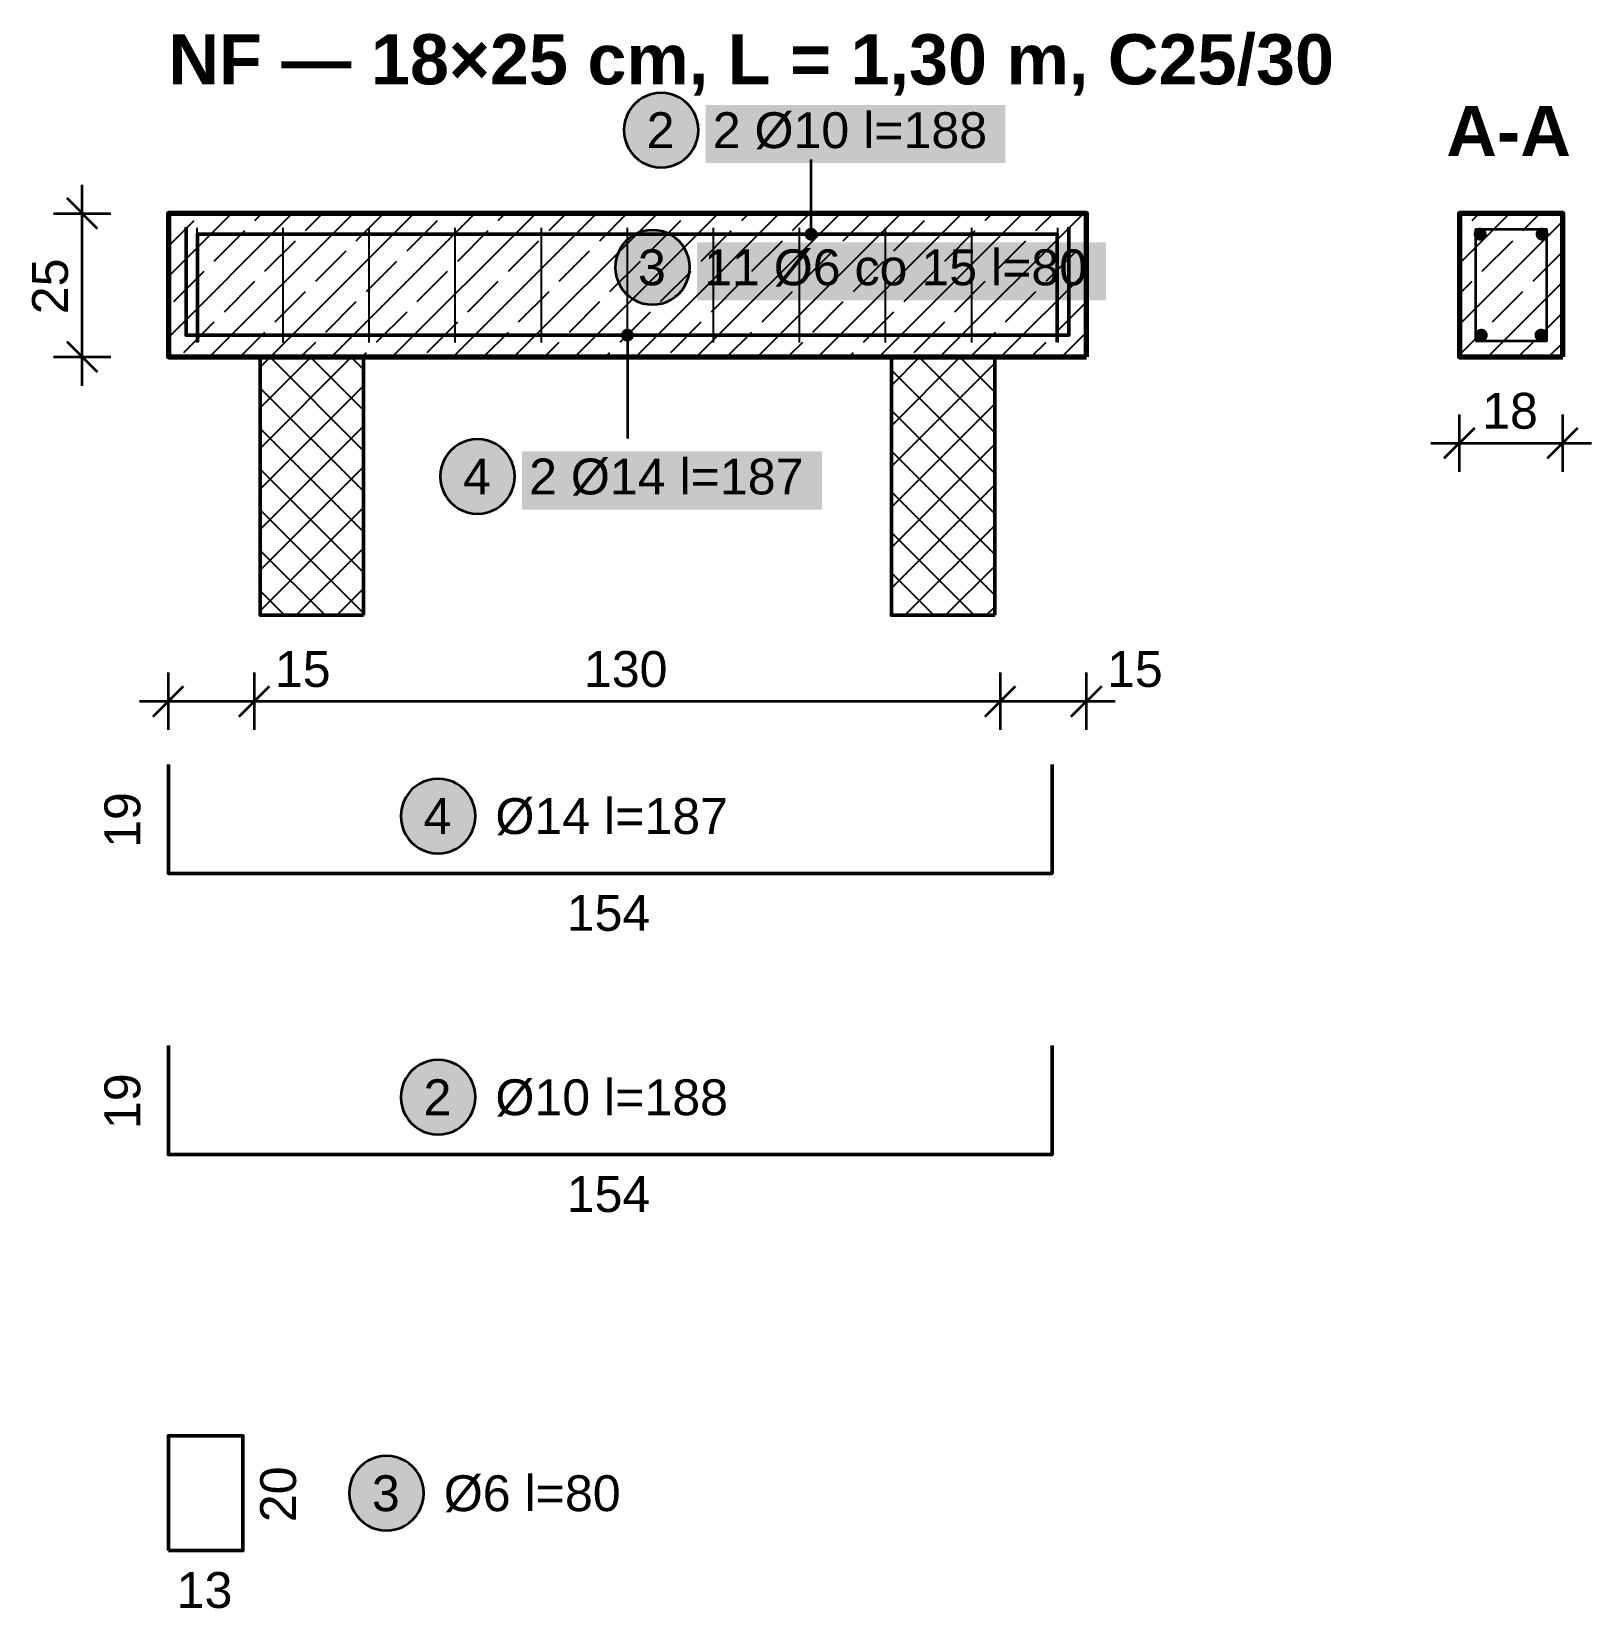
# Model space of a CAD drawing. Header units: metres. Extents: x 0.06 to 6.51, y -9.22 to -0.06.
# Drawn here: x 3.792 to 6.51, y -9.216 to -6.468 of the extents above; entities that cross this region are included whole.
import ezdxf

# ---------------------------------------------------------------- set-up
doc = ezdxf.new("R2010")
doc.units = ezdxf.units.M
for name, color, linetype, lineweight in [('A-KRESKOWANIE', 8, 'Continuous', 18), ('A-MASKA', 7, 'Continuous', 18), ('A-OPISY', 2, 'Continuous', 25), ('K-KONSTR', 7, 'Continuous', 50), ('K-WYMIARY', 1, 'Continuous', 25), ('K-ZBROJENIE', 1, 'Continuous', 100), ('K-ZBROJENIE-OPIS', 2, 'Continuous', 25)]:
    doc.layers.add(name, color=color, linetype=linetype, lineweight=lineweight)
doc.styles.add('PL_ARIAL', font='arial.ttf')
doc.styles.add('PL_ARIAL_B', font='arialbd.ttf')

msp = doc.modelspace()

# ---------------------------------------------------------------- hatches: boundary and pattern name
at = {"layer": 'A-MASKA', "true_color": 0xffffff}
for points in [[(4.9662, -6.6972), (5.4888, -6.6972), (5.4888, -6.596), (4.9662, -6.596)], [(4.9512, -6.9363), (5.6638, -6.9363), (5.6638, -6.835), (4.9512, -6.835)], [(4.6462, -7.3008), (5.1688, -7.3008), (5.1688, -7.1995), (4.6462, -7.1995)]]:
    msp.add_hatch(color=7, dxfattribs=at).paths.add_polyline_path(points)
at = {"layer": 'K-ZBROJENIE', "true_color": 0x000000}
for points in [[(6.3273, -6.821), (6.3272, -6.8221), (6.327, -6.8232), (6.3268, -6.8243), (6.3264, -6.8253), (6.3259, -6.8263), (6.3254, -6.8273), (6.3247, -6.8281), (6.324, -6.829), (6.3231, -6.8297), (6.3223, -6.8304), (6.3213, -6.8309), (6.3203, -6.8314), (6.3193, -6.8318), (6.3182, -6.832), (6.3171, -6.8322), (6.316, -6.8323), (6.3149, -6.8322), (6.3138, -6.832), (6.3127, -6.8318), (6.3117, -6.8314), (6.3107, -6.8309), (6.3097, -6.8304), (6.3089, -6.8297), (6.308, -6.829), (6.3073, -6.8281), (6.3066, -6.8273), (6.3061, -6.8263), (6.3056, -6.8253), (6.3052, -6.8243), (6.305, -6.8232), (6.3048, -6.8221), (6.3047, -6.821), (6.3048, -6.8199), (6.305, -6.8188), (6.3052, -6.8177), (6.3056, -6.8167), (6.3061, -6.8157), (6.3066, -6.8147), (6.3073, -6.8139), (6.308, -6.813), (6.3089, -6.8123), (6.3097, -6.8116), (6.3107, -6.8111), (6.3117, -6.8106), (6.3127, -6.8102), (6.3138, -6.81), (6.3149, -6.8098), (6.316, -6.8097), (6.3171, -6.8098), (6.3182, -6.81), (6.3193, -6.8102), (6.3203, -6.8106), (6.3213, -6.8111), (6.3223, -6.8116), (6.3231, -6.8123), (6.324, -6.813), (6.3247, -6.8139), (6.3254, -6.8147), (6.3259, -6.8157), (6.3264, -6.8167), (6.3268, -6.8177), (6.327, -6.8188), (6.3272, -6.8199)], [(6.4353, -6.821), (6.4352, -6.8221), (6.435, -6.8232), (6.4348, -6.8243), (6.4344, -6.8253), (6.4339, -6.8263), (6.4334, -6.8273), (6.4327, -6.8281), (6.432, -6.829), (6.4311, -6.8297), (6.4303, -6.8304), (6.4293, -6.8309), (6.4283, -6.8314), (6.4273, -6.8318), (6.4262, -6.832), (6.4251, -6.8322), (6.424, -6.8323), (6.4229, -6.8322), (6.4218, -6.832), (6.4207, -6.8318), (6.4197, -6.8314), (6.4187, -6.8309), (6.4177, -6.8304), (6.4169, -6.8297), (6.416, -6.829), (6.4153, -6.8281), (6.4146, -6.8273), (6.4141, -6.8263), (6.4136, -6.8253), (6.4132, -6.8243), (6.413, -6.8232), (6.4128, -6.8221), (6.4127, -6.821), (6.4128, -6.8199), (6.413, -6.8188), (6.4132, -6.8177), (6.4136, -6.8167), (6.4141, -6.8157), (6.4146, -6.8147), (6.4153, -6.8139), (6.416, -6.813), (6.4169, -6.8123), (6.4177, -6.8116), (6.4187, -6.8111), (6.4197, -6.8106), (6.4207, -6.8102), (6.4218, -6.81), (6.4229, -6.8098), (6.424, -6.8097), (6.4251, -6.8098), (6.4262, -6.81), (6.4273, -6.8102), (6.4283, -6.8106), (6.4293, -6.8111), (6.4303, -6.8116), (6.4311, -6.8123), (6.432, -6.813), (6.4327, -6.8139), (6.4334, -6.8147), (6.4339, -6.8157), (6.4344, -6.8167), (6.4348, -6.8177), (6.435, -6.8188), (6.4352, -6.8199)], [(6.3293, -6.997), (6.3292, -6.9981), (6.329, -6.9992), (6.3288, -7.0003), (6.3284, -7.0013), (6.3279, -7.0023), (6.3274, -7.0033), (6.3267, -7.0041), (6.326, -7.005), (6.3251, -7.0057), (6.3243, -7.0064), (6.3233, -7.0069), (6.3223, -7.0074), (6.3213, -7.0078), (6.3202, -7.008), (6.3191, -7.0082), (6.318, -7.0083), (6.3169, -7.0082), (6.3158, -7.008), (6.3147, -7.0078), (6.3137, -7.0074), (6.3127, -7.0069), (6.3117, -7.0064), (6.3109, -7.0057), (6.31, -7.005), (6.3093, -7.0041), (6.3086, -7.0033), (6.3081, -7.0023), (6.3076, -7.0013), (6.3072, -7.0003), (6.307, -6.9992), (6.3068, -6.9981), (6.3067, -6.997), (6.3068, -6.9959), (6.307, -6.9948), (6.3072, -6.9937), (6.3076, -6.9927), (6.3081, -6.9917), (6.3086, -6.9907), (6.3093, -6.9899), (6.31, -6.989), (6.3109, -6.9883), (6.3117, -6.9876), (6.3127, -6.9871), (6.3137, -6.9866), (6.3147, -6.9862), (6.3158, -6.986), (6.3169, -6.9858), (6.318, -6.9858), (6.3191, -6.9858), (6.3202, -6.986), (6.3213, -6.9862), (6.3223, -6.9866), (6.3233, -6.9871), (6.3243, -6.9876), (6.3251, -6.9883), (6.326, -6.989), (6.3267, -6.9899), (6.3274, -6.9907), (6.3279, -6.9917), (6.3284, -6.9927), (6.3288, -6.9937), (6.329, -6.9948), (6.3292, -6.9959)], [(6.4333, -6.997), (6.4332, -6.9981), (6.433, -6.9992), (6.4328, -7.0003), (6.4324, -7.0013), (6.4319, -7.0023), (6.4314, -7.0033), (6.4307, -7.0041), (6.43, -7.005), (6.4291, -7.0057), (6.4283, -7.0064), (6.4273, -7.0069), (6.4263, -7.0074), (6.4253, -7.0078), (6.4242, -7.008), (6.4231, -7.0082), (6.422, -7.0083), (6.4209, -7.0082), (6.4198, -7.008), (6.4187, -7.0078), (6.4177, -7.0074), (6.4167, -7.0069), (6.4157, -7.0064), (6.4149, -7.0057), (6.414, -7.005), (6.4133, -7.0041), (6.4126, -7.0033), (6.4121, -7.0023), (6.4116, -7.0013), (6.4112, -7.0003), (6.411, -6.9992), (6.4108, -6.9981), (6.4108, -6.997), (6.4108, -6.9959), (6.411, -6.9948), (6.4112, -6.9937), (6.4116, -6.9927), (6.4121, -6.9917), (6.4126, -6.9907), (6.4133, -6.9899), (6.414, -6.989), (6.4149, -6.9883), (6.4157, -6.9876), (6.4167, -6.9871), (6.4177, -6.9866), (6.4187, -6.9862), (6.4198, -6.986), (6.4209, -6.9858), (6.422, -6.9858), (6.4231, -6.9858), (6.4242, -6.986), (6.4253, -6.9862), (6.4263, -6.9866), (6.4273, -6.9871), (6.4283, -6.9876), (6.4291, -6.9883), (6.43, -6.989), (6.4307, -6.9899), (6.4314, -6.9907), (6.4319, -6.9917), (6.4324, -6.9927), (6.4328, -6.9937), (6.433, -6.9948), (6.4332, -6.9959)]]:
    msp.add_hatch(color=7, dxfattribs=at).paths.add_polyline_path(points)
at = {"layer": 'K-ZBROJENIE-OPIS', "true_color": 0xffffff}
for points in [[(4.9537, -6.6397), (4.9532, -6.6313), (4.9515, -6.6229), (4.9488, -6.6149), (4.945, -6.6072), (4.9403, -6.6002), (4.9347, -6.5938), (4.9283, -6.5882), (4.9212, -6.5835), (4.9136, -6.5797), (4.9056, -6.577), (4.8972, -6.5753), (4.8887, -6.5747), (4.8803, -6.5753), (4.8719, -6.577), (4.8639, -6.5797), (4.8562, -6.5835), (4.8492, -6.5882), (4.8428, -6.5938), (4.8372, -6.6002), (4.8325, -6.6072), (4.8287, -6.6149), (4.826, -6.6229), (4.8243, -6.6313), (4.8237, -6.6397), (4.8243, -6.6482), (4.826, -6.6566), (4.8287, -6.6646), (4.8325, -6.6722), (4.8372, -6.6793), (4.8428, -6.6857), (4.8492, -6.6913), (4.8562, -6.696), (4.8639, -6.6998), (4.8719, -6.7025), (4.8803, -6.7042), (4.8887, -6.7047), (4.8972, -6.7042), (4.9056, -6.7025), (4.9136, -6.6998), (4.9212, -6.696), (4.9283, -6.6913), (4.9347, -6.6857), (4.9403, -6.6793), (4.945, -6.6722), (4.9488, -6.6646), (4.9515, -6.6566), (4.9532, -6.6482)], [(4.9387, -6.8788), (4.9381, -6.8703), (4.9364, -6.8619), (4.9337, -6.8539), (4.9299, -6.8463), (4.9252, -6.8392), (4.9196, -6.8328), (4.9132, -6.8272), (4.9062, -6.8225), (4.8985, -6.8187), (4.8905, -6.816), (4.8821, -6.8143), (4.8737, -6.8137), (4.8652, -6.8143), (4.8568, -6.816), (4.8488, -6.8187), (4.8412, -6.8225), (4.8341, -6.8272), (4.8277, -6.8328), (4.8221, -6.8392), (4.8174, -6.8463), (4.8136, -6.8539), (4.8109, -6.8619), (4.8092, -6.8703), (4.8087, -6.8788), (4.8092, -6.8872), (4.8109, -6.8956), (4.8136, -6.9036), (4.8174, -6.9112), (4.8221, -6.9183), (4.8277, -6.9247), (4.8341, -6.9303), (4.8412, -6.935), (4.8488, -6.9388), (4.8568, -6.9415), (4.8652, -6.9432), (4.8737, -6.9438), (4.8821, -6.9432), (4.8905, -6.9415), (4.8985, -6.9388), (4.9062, -6.935), (4.9132, -6.9303), (4.9196, -6.9247), (4.9252, -6.9183), (4.9299, -6.9112), (4.9337, -6.9036), (4.9364, -6.8956), (4.9381, -6.8872)], [(4.6337, -7.2433), (4.6332, -7.2348), (4.6315, -7.2264), (4.6288, -7.2184), (4.625, -7.2108), (4.6203, -7.2037), (4.6147, -7.1973), (4.6083, -7.1917), (4.6012, -7.187), (4.5936, -7.1832), (4.5856, -7.1805), (4.5772, -7.1788), (4.5687, -7.1783), (4.5603, -7.1788), (4.5519, -7.1805), (4.5439, -7.1832), (4.5362, -7.187), (4.5292, -7.1917), (4.5228, -7.1973), (4.5172, -7.2037), (4.5125, -7.2108), (4.5087, -7.2184), (4.506, -7.2264), (4.5043, -7.2348), (4.5037, -7.2433), (4.5043, -7.2517), (4.506, -7.2601), (4.5087, -7.2681), (4.5125, -7.2758), (4.5172, -7.2828), (4.5228, -7.2892), (4.5292, -7.2948), (4.5362, -7.2995), (4.5439, -7.3033), (4.5519, -7.306), (4.5603, -7.3077), (4.5687, -7.3083), (4.5772, -7.3077), (4.5856, -7.306), (4.5936, -7.3033), (4.6012, -7.2995), (4.6083, -7.2948), (4.6147, -7.2892), (4.6203, -7.2828), (4.625, -7.2758), (4.6288, -7.2681), (4.6315, -7.2601), (4.6332, -7.2517)], [(4.565, -7.835), (4.5644, -7.8265), (4.5628, -7.8182), (4.5601, -7.8101), (4.5563, -7.8025), (4.5516, -7.7954), (4.546, -7.789), (4.5396, -7.7834), (4.5325, -7.7787), (4.5249, -7.7749), (4.5168, -7.7722), (4.5085, -7.7706), (4.5, -7.77), (4.4915, -7.7706), (4.4832, -7.7722), (4.4751, -7.7749), (4.4675, -7.7787), (4.4604, -7.7834), (4.454, -7.789), (4.4484, -7.7954), (4.4437, -7.8025), (4.4399, -7.8101), (4.4372, -7.8182), (4.4356, -7.8265), (4.435, -7.835), (4.4356, -7.8435), (4.4372, -7.8518), (4.4399, -7.8599), (4.4437, -7.8675), (4.4484, -7.8746), (4.454, -7.881), (4.4604, -7.8866), (4.4675, -7.8913), (4.4751, -7.8951), (4.4832, -7.8978), (4.4915, -7.8994), (4.5, -7.9), (4.5085, -7.8994), (4.5168, -7.8978), (4.5249, -7.8951), (4.5325, -7.8913), (4.5396, -7.8866), (4.546, -7.881), (4.5516, -7.8746), (4.5563, -7.8675), (4.5601, -7.8599), (4.5628, -7.8518), (4.5644, -7.8435)], [(4.565, -8.325), (4.5644, -8.3165), (4.5628, -8.3082), (4.5601, -8.3001), (4.5563, -8.2925), (4.5516, -8.2854), (4.546, -8.279), (4.5396, -8.2734), (4.5325, -8.2687), (4.5249, -8.2649), (4.5168, -8.2622), (4.5085, -8.2606), (4.5, -8.26), (4.4915, -8.2606), (4.4832, -8.2622), (4.4751, -8.2649), (4.4675, -8.2687), (4.4604, -8.2734), (4.454, -8.279), (4.4484, -8.2854), (4.4437, -8.2925), (4.4399, -8.3001), (4.4372, -8.3082), (4.4356, -8.3165), (4.435, -8.325), (4.4356, -8.3335), (4.4372, -8.3418), (4.4399, -8.3499), (4.4437, -8.3575), (4.4484, -8.3646), (4.454, -8.371), (4.4604, -8.3766), (4.4675, -8.3813), (4.4751, -8.3851), (4.4832, -8.3878), (4.4915, -8.3894), (4.5, -8.39), (4.5085, -8.3894), (4.5168, -8.3878), (4.5249, -8.3851), (4.5325, -8.3813), (4.5396, -8.3766), (4.546, -8.371), (4.5516, -8.3646), (4.5563, -8.3575), (4.5601, -8.3499), (4.5628, -8.3418), (4.5644, -8.3335)], [(4.475, -9.015), (4.4744, -9.0065), (4.4728, -8.9982), (4.4701, -8.9901), (4.4663, -8.9825), (4.4616, -8.9754), (4.456, -8.969), (4.4496, -8.9634), (4.4425, -8.9587), (4.4349, -8.9549), (4.4268, -8.9522), (4.4185, -8.9506), (4.41, -8.95), (4.4015, -8.9506), (4.3932, -8.9522), (4.3851, -8.9549), (4.3775, -8.9587), (4.3704, -8.9634), (4.364, -8.969), (4.3584, -8.9754), (4.3537, -8.9825), (4.3499, -8.9901), (4.3472, -8.9982), (4.3456, -9.0065), (4.345, -9.015), (4.3456, -9.0235), (4.3472, -9.0318), (4.3499, -9.0399), (4.3537, -9.0475), (4.3584, -9.0546), (4.364, -9.061), (4.3704, -9.0666), (4.3775, -9.0713), (4.3851, -9.0751), (4.3932, -9.0778), (4.4015, -9.0794), (4.41, -9.08), (4.4185, -9.0794), (4.4268, -9.0778), (4.4349, -9.0751), (4.4425, -9.0713), (4.4496, -9.0666), (4.456, -9.061), (4.4616, -9.0546), (4.4663, -9.0475), (4.4701, -9.0399), (4.4728, -9.0318), (4.4744, -9.0235)]]:
    msp.add_hatch(color=7, dxfattribs=at).paths.add_polyline_path(points)
at = {"layer": 'K-ZBROJENIE-OPIS', "true_color": 0x000000}
for points in [[(5.1613, -6.821), (5.1609, -6.8181), (5.1597, -6.8154), (5.158, -6.813), (5.1556, -6.8113), (5.1529, -6.8101), (5.15, -6.8097), (5.1471, -6.8101), (5.1444, -6.8113), (5.142, -6.813), (5.1403, -6.8154), (5.1391, -6.8181), (5.1387, -6.821), (5.1391, -6.8239), (5.1403, -6.8266), (5.142, -6.829), (5.1444, -6.8307), (5.1471, -6.8319), (5.15, -6.8323), (5.1529, -6.8319), (5.1556, -6.8307), (5.158, -6.829), (5.1597, -6.8266), (5.1609, -6.8239)], [(4.8413, -6.997), (4.8409, -6.9941), (4.8397, -6.9914), (4.838, -6.989), (4.8356, -6.9873), (4.8329, -6.9861), (4.83, -6.9858), (4.8271, -6.9861), (4.8244, -6.9873), (4.822, -6.989), (4.8203, -6.9914), (4.8191, -6.9941), (4.8187, -6.997), (4.8191, -6.9999), (4.8203, -7.0026), (4.822, -7.005), (4.8244, -7.0067), (4.8271, -7.0079), (4.83, -7.0083), (4.8329, -7.0079), (4.8356, -7.0067), (4.838, -7.005), (4.8397, -7.0026), (4.8409, -6.9999)]]:
    msp.add_hatch(color=7, dxfattribs=at).paths.add_polyline_path(points)

# ---------------------------------------------------------------- linework, layer by layer
at = {"layer": 'A-KRESKOWANIE', "lineweight": 25, "ltscale": 0.025}
for points in [[(4.03, -7.0009), (4.2459, -6.785)], [(4.03, -6.8948), (4.1398, -6.785)], [(4.03, -6.7887), (4.0337, -6.785)], [(4.1019, -7.035), (4.3519, -6.785)], [(4.1808, -6.7971), (4.1928, -6.785)], [(4.208, -7.035), (4.458, -6.785)], [(4.2692, -6.8147), (4.2989, -6.785)], [(4.3141, -7.035), (4.5641, -6.785)], [(4.3575, -6.8324), (4.405, -6.785)], [(4.4201, -7.035), (4.6701, -6.785)], [(4.5262, -7.035), (4.7762, -6.785)], [(4.605, -6.7971), (4.6171, -6.785)], [(4.6323, -7.035), (4.8823, -6.785)], [(4.6934, -6.8147), (4.7232, -6.785)], [(4.7383, -7.035), (4.9883, -6.785)], [(4.7818, -6.8324), (4.8292, -6.785)], [(4.8444, -7.035), (5.0944, -6.785)], [(4.9505, -7.035), (5.2005, -6.785)], [(5.0293, -6.7971), (5.0414, -6.785)], [(5.0565, -7.035), (5.3065, -6.785)], [(5.1177, -6.8147), (5.1474, -6.785)], [(5.1626, -7.035), (5.4126, -6.785)], [(5.2061, -6.8324), (5.2535, -6.785)], [(5.2687, -7.035), (5.5187, -6.785)], [(5.3747, -7.035), (5.6247, -6.785)], [(5.4536, -6.7971), (5.4656, -6.785)], [(5.5419, -6.8147), (5.5717, -6.785)], [(6.28, -6.8722), (6.3672, -6.785)], [(6.3021, -6.7971), (6.3142, -6.785)], [(6.3905, -6.8147), (6.4202, -6.785)], [(4.03, -6.8418), (4.0747, -6.7971)], [(4.1101, -6.8678), (4.1631, -6.8147)], [(4.4459, -6.8501), (4.499, -6.7971)], [(4.5343, -6.8678), (4.5874, -6.8147)], [(4.8702, -6.8501), (4.9232, -6.7971)], [(4.9586, -6.8678), (5.0116, -6.8147)], [(5.2945, -6.8501), (5.3475, -6.7971)], [(5.3829, -6.8678), (5.4359, -6.8147)], [(6.28, -6.9783), (6.46, -6.7983)], [(6.28, -6.8192), (6.2844, -6.8147)], [(4.1984, -6.8855), (4.2515, -6.8324)], [(4.6227, -6.8855), (4.6757, -6.8324)], [(5.047, -6.8855), (5.1, -6.8324)], [(5.4712, -6.8855), (5.5243, -6.8324)], [(6.3198, -6.8855), (6.3728, -6.8324)], [(4.2868, -6.9031), (4.3399, -6.8501)], [(4.3752, -6.9208), (4.4283, -6.8678)], [(4.7111, -6.9031), (4.7641, -6.8501)], [(4.7995, -6.9208), (4.8525, -6.8678)], [(5.1354, -6.9031), (5.1884, -6.8501)], [(5.2238, -6.9208), (5.2768, -6.8678)], [(5.5596, -6.9031), (5.6127, -6.8501)], [(6.4082, -6.9031), (6.46, -6.8513)], [(4.0393, -6.9385), (4.0924, -6.8855)], [(4.4636, -6.9385), (4.5166, -6.8855)], [(4.8879, -6.9385), (4.9409, -6.8855)], [(5.3121, -6.9385), (5.3652, -6.8855)], [(5.4808, -7.035), (5.63, -6.8858)], [(4.1277, -6.9562), (4.1808, -6.9031)], [(4.2161, -6.9738), (4.2692, -6.9208)], [(4.552, -6.9562), (4.605, -6.9031)], [(4.6404, -6.9738), (4.6934, -6.9208)], [(4.9763, -6.9562), (5.0293, -6.9031)], [(5.0647, -6.9738), (5.1177, -6.9208)], [(5.4005, -6.9562), (5.4536, -6.9031)], [(5.4889, -6.9738), (5.5419, -6.9208)], [(6.28, -6.9252), (6.3021, -6.9031)], [(6.3293, -7.035), (6.46, -6.9043)], [(6.3374, -6.9738), (6.3905, -6.9208)], [(4.3045, -6.9915), (4.3575, -6.9385)], [(4.7288, -6.9915), (4.7818, -6.9385)], [(5.153, -6.9915), (5.2061, -6.9385)], [(5.5773, -6.9915), (5.63, -6.9388)], [(4.057, -7.0269), (4.1101, -6.9738)], [(4.3929, -7.0092), (4.4459, -6.9562)], [(4.4813, -7.0269), (4.5343, -6.9738)], [(4.8172, -7.0092), (4.8702, -6.9562)], [(4.9056, -7.0269), (4.9586, -6.9738)], [(5.2414, -7.0092), (5.2945, -6.9562)], [(5.3298, -7.0269), (5.3829, -6.9738)], [(6.4258, -6.9915), (6.46, -6.9574)], [(4.155, -7.035), (4.1984, -6.9915)], [(4.5792, -7.035), (4.6227, -6.9915)], [(5.0035, -7.035), (5.047, -6.9915)], [(5.4278, -7.035), (5.4712, -6.9915)], [(5.5869, -7.035), (5.63, -6.9919)], [(6.28, -7.0313), (6.3198, -6.9915)], [(4.261, -7.035), (4.2868, -7.0092)], [(4.3671, -7.035), (4.3752, -7.0269)], [(4.6853, -7.035), (4.7111, -7.0092)], [(4.7914, -7.035), (4.7995, -7.0269)], [(5.1096, -7.035), (5.1354, -7.0092)], [(5.2156, -7.035), (5.2238, -7.0269)], [(5.5338, -7.035), (5.5596, -7.0092)], [(6.3824, -7.035), (6.4082, -7.0092)], [(6.4354, -7.035), (6.46, -7.0104)], [(4.19, -7.1944), (4.3494, -7.035)], [(4.19, -7.1237), (4.2787, -7.035)], [(4.19, -7.053), (4.208, -7.035)], [(4.37, -7.1984), (4.2066, -7.035)], [(4.37, -7.1277), (4.2773, -7.035)], [(4.37, -7.057), (4.348, -7.035)], [(5.29, -7.1551), (5.4101, -7.035)], [(5.29, -7.0844), (5.3394, -7.035)], [(5.29, -7.2258), (5.47, -7.0458)], [(5.47, -7.2378), (5.29, -7.0578)], [(5.47, -7.1671), (5.3379, -7.035)], [(5.47, -7.0963), (5.4087, -7.035)], [(4.19, -7.2651), (4.37, -7.0851)], [(4.37, -7.2691), (4.19, -7.0891)], [(5.29, -7.2965), (5.47, -7.1165)], [(5.47, -7.3085), (5.29, -7.1285)], [(4.19, -7.3358), (4.37, -7.1558)], [(4.37, -7.3398), (4.19, -7.1598)], [(5.29, -7.3672), (5.47, -7.1872)], [(5.47, -7.3792), (5.29, -7.1992)], [(4.19, -7.4066), (4.37, -7.2266)], [(4.37, -7.4106), (4.19, -7.2306)], [(5.29, -7.4379), (5.47, -7.2579)], [(5.47, -7.4499), (5.29, -7.2699)], [(4.19, -7.4773), (4.37, -7.2973)], [(4.37, -7.4813), (4.19, -7.3013)], [(5.3136, -7.485), (5.47, -7.3286)], [(5.4344, -7.485), (5.29, -7.3406)], [(4.303, -7.485), (4.19, -7.372)], [(4.253, -7.485), (4.37, -7.368)], [(5.3637, -7.485), (5.29, -7.4113)], [(5.3843, -7.485), (5.47, -7.3993)], [(4.2323, -7.485), (4.19, -7.4427)], [(4.3237, -7.485), (4.37, -7.4387)], [(5.4551, -7.485), (5.47, -7.4701)], [(5.293, -7.485), (5.29, -7.482)]]:
    msp.add_lwpolyline(points, dxfattribs=at)
at = {"layer": 'K-KONSTR', "lineweight": 70, "ltscale": 0.025}
for points in [[(5.63, -7.035), (5.63, -6.785), (4.03, -6.785), (4.03, -7.035)], [(6.46, -7.035), (6.46, -6.785), (6.28, -6.785), (6.28, -7.035)]]:
    msp.add_lwpolyline(points, close=True, dxfattribs=at)
at = {"layer": 'K-KONSTR', "lineweight": 50, "ltscale": 0.025}
for points in [[(4.37, -7.485), (4.37, -7.035), (4.19, -7.035), (4.19, -7.485)], [(5.47, -7.485), (5.47, -7.035), (5.29, -7.035), (5.29, -7.485)]]:
    msp.add_lwpolyline(points, close=True, dxfattribs=at)
at = {"layer": 'K-WYMIARY', "lineweight": 35, "ltscale": 0.025}
for points in [[(3.9065, -6.8115), (3.8535, -6.7585)], [(3.88, -7.085), (3.88, -6.735)], [(3.83, -6.785), (3.93, -6.785)], [(3.9065, -7.0615), (3.8535, -7.0085)], [(3.83, -7.035), (3.93, -7.035)], [(6.28, -7.235), (6.28, -7.135)], [(6.46, -7.235), (6.46, -7.135)], [(6.2535, -7.2115), (6.3065, -7.1585)], [(6.4335, -7.2115), (6.4865, -7.1585)], [(6.23, -7.185), (6.51, -7.185)], [(4.0035, -7.6615), (4.0565, -7.6085)], [(4.03, -7.685), (4.03, -7.585)], [(4.1535, -7.6615), (4.2065, -7.6085)], [(4.18, -7.685), (4.18, -7.585)], [(5.4535, -7.6615), (5.5065, -7.6085)], [(5.48, -7.685), (5.48, -7.585)], [(5.6035, -7.6615), (5.6565, -7.6085)], [(5.63, -7.685), (5.63, -7.585)], [(3.98, -7.635), (5.68, -7.635)]]:
    msp.add_lwpolyline(points, dxfattribs=at)
at = {"layer": 'K-ZBROJENIE', "lineweight": 50, "ltscale": 0.025}
for points in [[(4.061, -6.809), (4.061, -6.997), (5.599, -6.997), (5.599, -6.809)], [(4.081, -7.009), (4.081, -6.821), (5.579, -6.821), (5.579, -7.009)], [(4.03, -7.745), (4.03, -7.935), (5.57, -7.935), (5.57, -7.745)], [(4.03, -8.235), (4.03, -8.425), (5.57, -8.425), (5.57, -8.235)]]:
    msp.add_lwpolyline(points, dxfattribs=at)
at = {"layer": 'K-ZBROJENIE', "lineweight": 25, "ltscale": 0.025}
for points in [[(4.08, -7.01), (4.08, -6.81)], [(4.23, -7.01), (4.23, -6.81)], [(4.38, -7.01), (4.38, -6.81)], [(4.53, -7.01), (4.53, -6.81)], [(4.68, -7.01), (4.68, -6.81)], [(4.83, -7.01), (4.83, -6.81)], [(4.98, -7.01), (4.98, -6.81)], [(5.13, -7.01), (5.13, -6.81)], [(5.28, -7.01), (5.28, -6.81)], [(5.43, -7.01), (5.43, -6.81)], [(5.58, -7.01), (5.58, -6.81)]]:
    msp.add_lwpolyline(points, dxfattribs=at)
at = {"layer": 'K-ZBROJENIE', "lineweight": 35, "ltscale": 0.025}
msp.add_lwpolyline([(6.308, -7.007), (6.432, -7.007), (6.432, -6.813), (6.308, -6.813)], close=True, dxfattribs=at)
at = {"layer": 'K-ZBROJENIE', "lineweight": 50, "ltscale": 0.025}
msp.add_lwpolyline([(4.03, -9.115), (4.16, -9.115), (4.16, -8.915), (4.03, -8.915)], close=True, dxfattribs=at)
at = {"layer": 'K-ZBROJENIE-OPIS', "lineweight": 35, "ltscale": 0.025}
for points in [[(4.9537, -6.6397), (4.9532, -6.6313), (4.9515, -6.6229), (4.9488, -6.6149), (4.945, -6.6072), (4.9403, -6.6002), (4.9347, -6.5938), (4.9283, -6.5882), (4.9212, -6.5835), (4.9136, -6.5797), (4.9056, -6.577), (4.8972, -6.5753), (4.8887, -6.5747), (4.8803, -6.5753), (4.8719, -6.577), (4.8639, -6.5797), (4.8562, -6.5835), (4.8492, -6.5882), (4.8428, -6.5938), (4.8372, -6.6002), (4.8325, -6.6072), (4.8287, -6.6149), (4.826, -6.6229), (4.8243, -6.6313), (4.8237, -6.6397), (4.8243, -6.6482), (4.826, -6.6566), (4.8287, -6.6646), (4.8325, -6.6722), (4.8372, -6.6793), (4.8428, -6.6857), (4.8492, -6.6913), (4.8562, -6.696), (4.8639, -6.6998), (4.8719, -6.7025), (4.8803, -6.7042), (4.8887, -6.7047), (4.8972, -6.7042), (4.9056, -6.7025), (4.9136, -6.6998), (4.9212, -6.696), (4.9283, -6.6913), (4.9347, -6.6857), (4.9403, -6.6793), (4.945, -6.6722), (4.9488, -6.6646), (4.9515, -6.6566), (4.9532, -6.6482)], [(4.9387, -6.8788), (4.9381, -6.8703), (4.9364, -6.8619), (4.9337, -6.8539), (4.9299, -6.8463), (4.9252, -6.8392), (4.9196, -6.8328), (4.9132, -6.8272), (4.9062, -6.8225), (4.8985, -6.8187), (4.8905, -6.816), (4.8821, -6.8143), (4.8737, -6.8137), (4.8652, -6.8143), (4.8568, -6.816), (4.8488, -6.8187), (4.8412, -6.8225), (4.8341, -6.8272), (4.8277, -6.8328), (4.8221, -6.8392), (4.8174, -6.8463), (4.8136, -6.8539), (4.8109, -6.8619), (4.8092, -6.8703), (4.8087, -6.8788), (4.8092, -6.8872), (4.8109, -6.8956), (4.8136, -6.9036), (4.8174, -6.9112), (4.8221, -6.9183), (4.8277, -6.9247), (4.8341, -6.9303), (4.8412, -6.935), (4.8488, -6.9388), (4.8568, -6.9415), (4.8652, -6.9432), (4.8737, -6.9438), (4.8821, -6.9432), (4.8905, -6.9415), (4.8985, -6.9388), (4.9062, -6.935), (4.9132, -6.9303), (4.9196, -6.9247), (4.9252, -6.9183), (4.9299, -6.9112), (4.9337, -6.9036), (4.9364, -6.8956), (4.9381, -6.8872)], [(4.6337, -7.2433), (4.6332, -7.2348), (4.6315, -7.2264), (4.6288, -7.2184), (4.625, -7.2108), (4.6203, -7.2037), (4.6147, -7.1973), (4.6083, -7.1917), (4.6012, -7.187), (4.5936, -7.1832), (4.5856, -7.1805), (4.5772, -7.1788), (4.5687, -7.1783), (4.5603, -7.1788), (4.5519, -7.1805), (4.5439, -7.1832), (4.5362, -7.187), (4.5292, -7.1917), (4.5228, -7.1973), (4.5172, -7.2037), (4.5125, -7.2108), (4.5087, -7.2184), (4.506, -7.2264), (4.5043, -7.2348), (4.5037, -7.2433), (4.5043, -7.2517), (4.506, -7.2601), (4.5087, -7.2681), (4.5125, -7.2758), (4.5172, -7.2828), (4.5228, -7.2892), (4.5292, -7.2948), (4.5362, -7.2995), (4.5439, -7.3033), (4.5519, -7.306), (4.5603, -7.3077), (4.5687, -7.3083), (4.5772, -7.3077), (4.5856, -7.306), (4.5936, -7.3033), (4.6012, -7.2995), (4.6083, -7.2948), (4.6147, -7.2892), (4.6203, -7.2828), (4.625, -7.2758), (4.6288, -7.2681), (4.6315, -7.2601), (4.6332, -7.2517)], [(4.565, -7.835), (4.5644, -7.8265), (4.5628, -7.8182), (4.5601, -7.8101), (4.5563, -7.8025), (4.5516, -7.7954), (4.546, -7.789), (4.5396, -7.7834), (4.5325, -7.7787), (4.5249, -7.7749), (4.5168, -7.7722), (4.5085, -7.7706), (4.5, -7.77), (4.4915, -7.7706), (4.4832, -7.7722), (4.4751, -7.7749), (4.4675, -7.7787), (4.4604, -7.7834), (4.454, -7.789), (4.4484, -7.7954), (4.4437, -7.8025), (4.4399, -7.8101), (4.4372, -7.8182), (4.4356, -7.8265), (4.435, -7.835), (4.4356, -7.8435), (4.4372, -7.8518), (4.4399, -7.8599), (4.4437, -7.8675), (4.4484, -7.8746), (4.454, -7.881), (4.4604, -7.8866), (4.4675, -7.8913), (4.4751, -7.8951), (4.4832, -7.8978), (4.4915, -7.8994), (4.5, -7.9), (4.5085, -7.8994), (4.5168, -7.8978), (4.5249, -7.8951), (4.5325, -7.8913), (4.5396, -7.8866), (4.546, -7.881), (4.5516, -7.8746), (4.5563, -7.8675), (4.5601, -7.8599), (4.5628, -7.8518), (4.5644, -7.8435)], [(4.565, -8.325), (4.5644, -8.3165), (4.5628, -8.3082), (4.5601, -8.3001), (4.5563, -8.2925), (4.5516, -8.2854), (4.546, -8.279), (4.5396, -8.2734), (4.5325, -8.2687), (4.5249, -8.2649), (4.5168, -8.2622), (4.5085, -8.2606), (4.5, -8.26), (4.4915, -8.2606), (4.4832, -8.2622), (4.4751, -8.2649), (4.4675, -8.2687), (4.4604, -8.2734), (4.454, -8.279), (4.4484, -8.2854), (4.4437, -8.2925), (4.4399, -8.3001), (4.4372, -8.3082), (4.4356, -8.3165), (4.435, -8.325), (4.4356, -8.3335), (4.4372, -8.3418), (4.4399, -8.3499), (4.4437, -8.3575), (4.4484, -8.3646), (4.454, -8.371), (4.4604, -8.3766), (4.4675, -8.3813), (4.4751, -8.3851), (4.4832, -8.3878), (4.4915, -8.3894), (4.5, -8.39), (4.5085, -8.3894), (4.5168, -8.3878), (4.5249, -8.3851), (4.5325, -8.3813), (4.5396, -8.3766), (4.546, -8.371), (4.5516, -8.3646), (4.5563, -8.3575), (4.5601, -8.3499), (4.5628, -8.3418), (4.5644, -8.3335)], [(4.475, -9.015), (4.4744, -9.0065), (4.4728, -8.9982), (4.4701, -8.9901), (4.4663, -8.9825), (4.4616, -8.9754), (4.456, -8.969), (4.4496, -8.9634), (4.4425, -8.9587), (4.4349, -8.9549), (4.4268, -8.9522), (4.4185, -8.9506), (4.41, -8.95), (4.4015, -8.9506), (4.3932, -8.9522), (4.3851, -8.9549), (4.3775, -8.9587), (4.3704, -8.9634), (4.364, -8.969), (4.3584, -8.9754), (4.3537, -8.9825), (4.3499, -8.9901), (4.3472, -8.9982), (4.3456, -9.0065), (4.345, -9.015), (4.3456, -9.0235), (4.3472, -9.0318), (4.3499, -9.0399), (4.3537, -9.0475), (4.3584, -9.0546), (4.364, -9.061), (4.3704, -9.0666), (4.3775, -9.0713), (4.3851, -9.0751), (4.3932, -9.0778), (4.4015, -9.0794), (4.41, -9.08), (4.4185, -9.0794), (4.4268, -9.0778), (4.4349, -9.0751), (4.4425, -9.0713), (4.4496, -9.0666), (4.456, -9.061), (4.4616, -9.0546), (4.4663, -9.0475), (4.4701, -9.0399), (4.4728, -9.0318), (4.4744, -9.0235)]]:
    msp.add_lwpolyline(points, close=True, dxfattribs=at)
for points in [[(5.15, -6.821), (5.15, -6.691)], [(4.83, -6.997), (4.83, -7.177)]]:
    msp.add_lwpolyline(points, dxfattribs=at)

# ---------------------------------------------------------------- texts
at = {"layer": 'A-OPISY', "style": 'PL_ARIAL_B'}
for s, p in [('NF — 18×25 cm, L = 1,30 m, C25/30', (4.03, -6.56)), ('A-A', (6.257, -6.685))]:
    msp.add_text(s, height=0.0875, dxfattribs=at).set_placement(p)
at = {"layer": 'K-WYMIARY', "style": 'PL_ARIAL'}
msp.add_text('25', height=0.0625, rotation=90, dxfattribs=at).set_placement((3.855, -6.9605))
for s, p in [('18', (6.3195, -7.16)), ('15', (4.2157, -7.61)), ('130', (4.7542, -7.61)), ('15', (5.6658, -7.61))]:
    msp.add_text(s, height=0.0625, dxfattribs=at).set_placement(p)
at = {"layer": 'K-ZBROJENIE-OPIS', "style": 'PL_ARIAL'}
for s, p in [('2', (4.8635, -6.671)), ('2 Ø10 l=188', (4.9787, -6.671)), ('3', (4.8484, -6.91)), ('11 Ø6 co 15 l=80', (4.9637, -6.91)), ('4', (4.5435, -7.2745)), ('2 Ø14 l=187', (4.6587, -7.2745)), ('4', (4.4747, -7.8663)), ('Ø14 l=187', (4.6, -7.8663)), ('154', (4.7242, -8.035)), ('2', (4.4747, -8.3563)), ('Ø10 l=188', (4.6, -8.3563)), ('154', (4.7242, -8.525)), ('3', (4.3847, -9.0463)), ('Ø6 l=80', (4.51, -9.0463)), ('13', (4.0445, -9.215))]:
    msp.add_text(s, height=0.0625, dxfattribs=at).set_placement(p)
for s, p in [('19', (3.9811, -7.8905)), ('19', (3.9811, -8.3805)), ('20', (4.2525, -9.0655))]:
    msp.add_text(s, height=0.0625, rotation=90, dxfattribs=at).set_placement(p)

doc.saveas('drawing.dxf')
